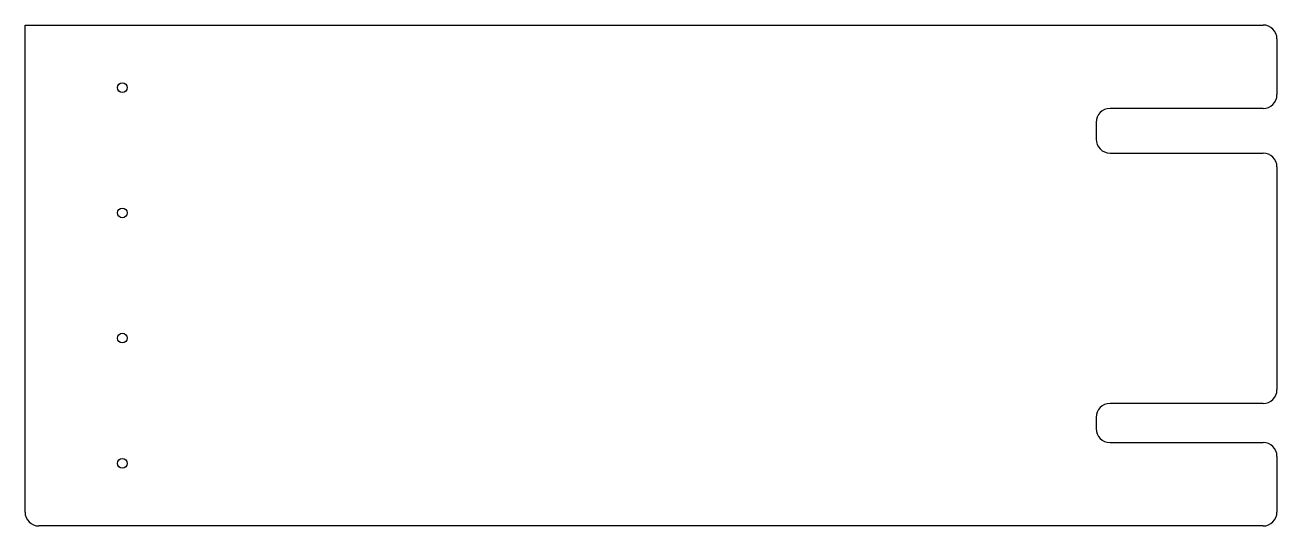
# Model space of a CAD drawing. Extents: x 0 to 45, y -18 to 0.
import ezdxf

# ---------------------------------------------------------------- set-up
doc = ezdxf.new("R2010")
doc.units = 0
doc.layers.add('BLACK', color=7, linetype='CONTINUOUS')

msp = doc.modelspace()

# ---------------------------------------------------------------- linework, layer by layer
at = {"layer": 'BLACK', "linetype": 'CONTINUOUS'}
for p, q in [((0, 0), (44.5, 0)), ((0, -17.5), (0, 0)), ((45, -0.5), (45, -2.5)), ((44.5, -3), (39, -3)), ((38.5, -3.5), (38.5, -4.1)), ((39, -4.6), (44.5, -4.6)), ((45, -5.1), (45, -13.1)), ((44.5, -13.6), (39, -13.6)), ((38.5, -14.1), (38.5, -14.5)), ((39, -15), (44.5, -15)), ((45, -15.5), (45, -17.5)), ((44.5, -18), (0.5, -18))]:
    msp.add_line(p, q, dxfattribs=at)
at = {"layer": 'BLACK'}
for centre in [(3.5, -2.25), (3.5, -6.75), (3.5, -11.25), (3.5, -15.75)]:
    msp.add_circle(centre, 0.175, dxfattribs=at)
for centre, start, end in [((44.5, -0.5), 0, 90), ((44.5, -2.5), -90, 0), ((39, -3.5), 90, 180), ((39, -4.1), -180, -90), ((44.5, -5.1), 0, 90), ((44.5, -13.1), -90, 0), ((39, -14.1), 90, 180), ((39, -14.5), -180, -90), ((44.5, -15.5), 0, 90), ((0.5, -17.5), -180, -90), ((44.5, -17.5), -90, 0)]:
    msp.add_arc(centre, 0.5, start, end, dxfattribs=at)

doc.saveas('drawing.dxf')
